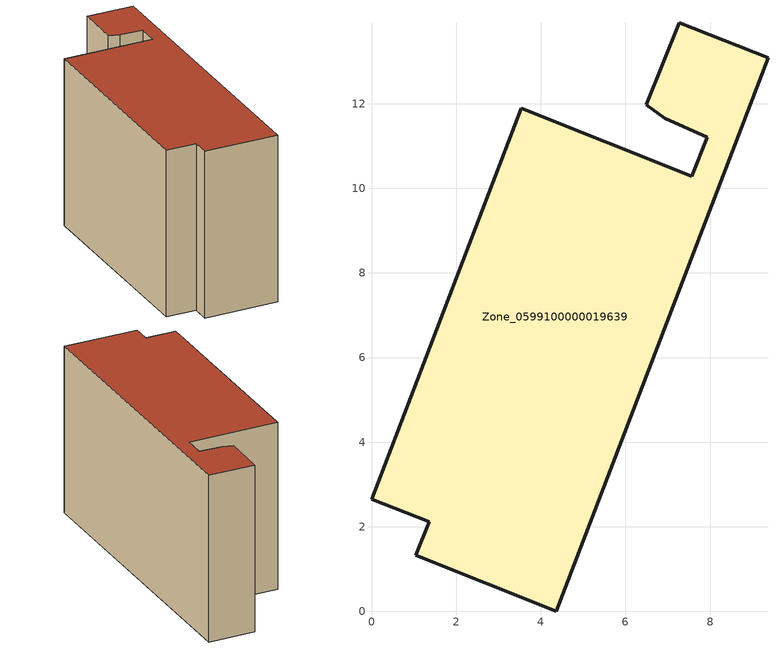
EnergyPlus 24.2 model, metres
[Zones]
Zone_0599100000019639
 floor ground (C_G): 7.57,10.29 7.93,11.21 6.93,11.65 6.5,11.97 7.27,13.92 9.37,13.08 4.36,0 1.04,1.33 1.36,2.12 0,2.66 3.54,11.9 z6.98
 wall outside (C_F): 1.36,2.12 1.04,1.33 4.36,0 9.37,13.08 7.27,13.92 6.5,11.97 6.93,11.65 7.93,11.21 7.57,10.29 3.54,11.9 0,2.66 1.36,2.12 z6.98:15.21
 roof outside (C_R): 7.27,13.92 6.5,11.97 6.93,11.65 7.93,11.21 7.57,10.29 3.54,11.9 0,2.66 1.36,2.12 1.04,1.33 4.36,0 9.37,13.08 z15.21
[BUILDING]
Pand.0599100000019639: North Axis=0; Terrain=City; Loads Convergence Tolerance Value=0.04; Temperature Convergence Tolerance Value=0.4; Solar Distribution=FullExterior; Maximum Number of Warmup Days=25; Minimum Number of Warmup Days=1
[Site:Location]
Rotterdam.The.Hague.AP_ZH_NLD Design_Conditions: Latitude=51.96; Longitude=4.45; Time Zone=1; Elevation=-4.5
[SITE:GROUNDTEMPERATURE:BUILDINGSURFACE]
18, 18, 18, 18, 18, 18, 18, 18, 18, 18, 18, 18
[MATERIAL] Thermal Absorptance=0.9; Solar Absorptance=0.7; Visible Absorptance=0.7
Name | Roughness | Thickness | Conductivity | Density | Specific Heat
G.TI.1975-1991 | MediumSmooth | 0.15 | 0.288461 | 540 | 1210
F.TI.1975-1991 | Rough | 0.3 | 0.230769 | 1920 | 840
R.TI.1975-1991 | MediumRough | 0.2 | 0.153846 | 1500 | 1000
[CONSTRUCTION]
C_G: G.TI.1975-1991
C_F: F.TI.1975-1991
C_R: R.TI.1975-1991
[ZONE]
Zone_0599100000019639: Type=1; Multiplier=1; Ceiling Height=Autocalculate; Volume=Autocalculate; Floor Area=autocalculate; Part of Total Floor Area=Yes
[ZONEINFILTRATION:DESIGNFLOWRATE]
Infil_Zone_0599100000019639: Zone or ZoneList or Space or SpaceList=Zone_0599100000019639; Schedule=AlwaysOn; Design Flow Rate Calculation Method=Flow/Area; Flow Rate per Floor Area=0.003; Constant Term Coefficient=1; Temperature Term Coefficient=0; Velocity Term Coefficient=0; Velocity Squared Term Coefficient=0
[HVACTEMPLATE:ZONE:IDEALLOADSAIRSYSTEM]
Zone_0599100000019639: Maximum Heating Supply Air Temperature=50; Minimum Cooling Supply Air Temperature=13; Maximum Heating Supply Air Humidity Ratio=0.0156; Minimum Cooling Supply Air Humidity Ratio=0.0077; Heating Limit=NoLimit; Cooling Limit=NoLimit; Dehumidification Control Type=ConstantSensibleHeatRatio; Cooling Sensible Heat Ratio=0.7; Dehumidification Setpoint=60; Humidification Control Type=None; Humidification Setpoint=30; Outdoor Air Method=None; Outdoor Air Flow Rate per Person=0.00944; Outdoor Air Flow Rate per Zone Floor Area=0; Outdoor Air Flow Rate per Zone=0; Demand Controlled Ventilation Type=None; Outdoor Air Economizer Type=NoEconomizer; Heat Recovery Type=None; Sensible Heat Recovery Effectiveness=0.7; Latent Heat Recovery Effectiveness=0.65
[ZONECONTROL:THERMOSTAT]
ThermostatControl_Zone_0599100000019639: Zone or ZoneList=Zone_0599100000019639; Control Type Schedule=DualSetpointControlType; Control 1=Thermostat_Zone_0599100000019639; Temperature Difference Between Cutout And Setpoint=0
[THERMOSTATSETPOINT:DUALSETPOINT]
Thermostat_Zone_0599100000019639: Heating Setpoint Temperature Schedule=HeatingSetpoint_Zone_0599100000019639; Cooling Setpoint Temperature Schedule=CoolingSetpoint_Zone_0599100000019639
[SCHEDULE:COMPACT]
HeatingSetpoint_Zone_0599100000019639: Through: 12/31, For: AllDays, Until: 24:00, 21
CoolingSetpoint_Zone_0599100000019639: Through: 12/31, For: AllDays, Until: 24:00, 24
DualSetpointControlType: Through: 12/31, For: AllDays, Until: 24:00, 4
AlwaysOn: Through: 12/31, For: AllDays, Until: 24:00, 1
